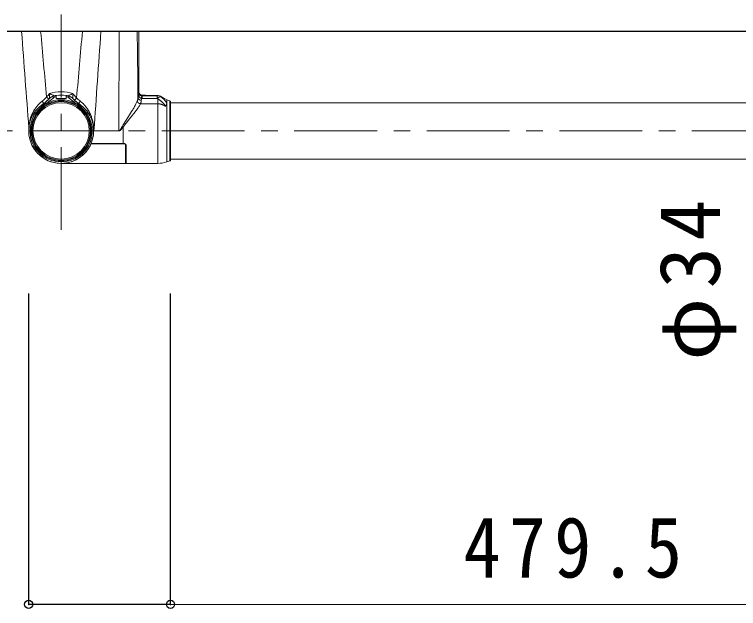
# Model space of a CAD drawing. Units: millimetres at full size, sheet at 1:10; details may follow other scales. Extents: x -2205 to 1685, y -1471 to 1259.
# Drawn here: x -1394.7 to -957.7, y 286 to 644.4 of the extents above; entities that cross this region are included whole.
import ezdxf

# ---------------------------------------------------------------- set-up
doc = ezdxf.new("R2010")
doc.units = ezdxf.units.MM
doc.header["$LTSCALE"] = 10
doc.header["$PDMODE"] = 32
doc.header["$PDSIZE"] = 5
doc.linetypes.add('CHAIN1', pattern=[8, 5, -1, 1, -1])
doc.layers.add('0-0_0', color=7, linetype='Continuous', lineweight=18)
doc.layers.add('1-0', color=4, linetype='Continuous', lineweight=18)
doc.layers.add('1-1', color=3, linetype='Continuous')
doc.layers.add('1-A', color=3, linetype='Continuous')
doc.styles.add('ＭＳ ゴシック', font='')
doc.styles.get('ＭＳ ゴシック').set_extended_font_data('MS Gothic')

msp = doc.modelspace()

# ---------------------------------------------------------------- linework, layer by layer
at = {"layer": '0-0_0'}
msp.add_line((-1300.54, 288.54), (-821.04, 288.54), dxfattribs=at)
at = {"layer": '1-0', "color": 1, "linetype": 'CHAIN1'}
for p, q in [((-1366.53, 644.44), (-1366.53, 513.41)), ((-695.83, 574.22), (-1425.65, 574.22))]:
    msp.add_line(p, q, dxfattribs=at)
at = {"layer": '1-0'}
for p, q in [((-1390.39, 634.24), (-1378.9, 634.24)), ((-1378.9, 634.24), (-1353.71, 634.24)), ((-1353.71, 634.24), (-1342.52, 634.24)), ((-1342.52, 634.24), (-1338.77, 634.24)), ((-1338.77, 634.24), (-1331.61, 634.24)), ((-1331.61, 634.24), (-1331.62, 574.28)), ((-1331.61, 634.24), (-1320.64, 634.24)), ((-1320.64, 634.24), (-1319.59, 634.24)), ((-1319.59, 597.83), (-1319.59, 634.24)), ((-1370.69, 594.62), (-1370.84, 595.39)), ((-1369.53, 595.62), (-1369.53, 594.82)), ((-1369.53, 594.82), (-1369.53, 593.83)), ((-1363.53, 595.62), (-1363.53, 594.82)), ((-1363.53, 594.82), (-1363.53, 593.83)), ((-1362.38, 594.62), (-1362.22, 595.39)), ((-1317.59, 595.83), (-1317.73, 595.39)), ((-1308.68, 595.39), (-1317.73, 595.39)), ((-1317.59, 595.83), (-1317.04, 595.83)), ((-1308.68, 595.62), (-1314.04, 595.62)), ((-1308.68, 595.62), (-1308.68, 595.39)), ((-1308.68, 593.84), (-1308.68, 595.39)), ((-1305.98, 594.82), (-1304.45, 593.83)), ((-1305.98, 594.82), (-1305.98, 594.62)), ((-1373.56, 593.84), (-1373.83, 593.55)), ((-1369.53, 593.83), (-1363.53, 593.83)), ((-1359.5, 593.84), (-1359.23, 593.55)), ((-1308.23, 590.57), (-1308.23, 574.22)), ((-1302.77, 592.98), (-1304.09, 593.83)), ((-1302.77, 592.98), (-1302.77, 591.96)), ((-1300.88, 592.38), (-1302.77, 592.98)), ((-1302.77, 591.96), (-1302.77, 590.82)), ((-1302.77, 590.82), (-1302.77, 588.58)), ((-1300.88, 592.38), (-1300.88, 556.05)), ((-1300.54, 591.9), (-1300.54, 556.53)), ((-821.04, 591.22), (-1300.54, 591.22)), ((-1346.75, 574.15), (-1331.62, 574.15)), ((-1346.74, 574.28), (-1331.62, 574.28)), ((-1331.62, 574.28), (-1331.62, 574.15)), ((-1329.15, 574.22), (-1329.15, 576.46)), ((-1329.15, 566.55), (-1329.15, 574.22)), ((-1308.23, 574.22), (-1308.23, 554.6)), ((-1348.54, 566.4), (-1342.86, 566.4)), ((-1342.86, 566.4), (-1329.15, 566.4)), ((-1329.15, 566.55), (-1328.36, 566.55)), ((-1328.54, 566.4), (-1329.15, 566.4)), ((-1328.54, 566.4), (-1328.36, 566.4)), ((-1328.36, 566.55), (-1328.36, 566.4)), ((-1327.74, 565.6), (-1327.74, 554.6)), ((-1327.59, 554.85), (-1327.59, 565.62)), ((-1327.34, 554.6), (-1327.34, 565.51)), ((-1327.59, 557.41), (-1327.74, 557.41)), ((-1300.88, 556.05), (-1302.77, 555.45)), ((-821.04, 557.22), (-1300.54, 557.22)), ((-1366.53, 554.6), (-1329.15, 554.6)), ((-1329.15, 554.6), (-1327.74, 554.6)), ((-1327.34, 554.6), (-1308.23, 554.6))]:
    msp.add_line(p, q, dxfattribs=at)
for points in [[(-1375.34, 594.63), (-1375.09, 594.37), (-1374.84, 594.11), (-1374.63, 593.88), (-1374.44, 593.67), (-1374.3, 593.5), (-1374.2, 593.36), (-1374.15, 593.27), (-1374.14, 593.22)], [(-1370.85, 595.39), (-1370.85, 595.4), (-1370.85, 595.4), (-1370.85, 595.4), (-1370.85, 595.41), (-1370.86, 595.42), (-1370.88, 595.43), (-1370.92, 595.46), (-1370.95, 595.48), (-1371.01, 595.51), (-1371.11, 595.57), (-1371.23, 595.62), (-1371.35, 595.68), (-1371.61, 595.8), (-1372.01, 595.98), (-1372.56, 596.21), (-1373.25, 596.5), (-1373.53, 596.61), (-1373.61, 596.65), (-1373.66, 596.67)], [(-1373.55, 593.85), (-1373.55, 593.86), (-1373.54, 593.87), (-1373.54, 593.89), (-1373.53, 593.96), (-1373.53, 593.99), (-1373.53, 594.05), (-1373.53, 594.27), (-1373.53, 594.5), (-1373.55, 594.88), (-1373.57, 595.27), (-1373.6, 595.82), (-1373.63, 596.24), (-1373.65, 596.52), (-1373.66, 596.67)], [(-1373.56, 593.84), (-1373.01, 594.29), (-1372.33, 594.57), (-1371.55, 594.69), (-1370.69, 594.62)], [(-1362.38, 594.62), (-1361.52, 594.69), (-1360.73, 594.57), (-1360.05, 594.29), (-1359.5, 593.84)], [(-1362.21, 595.39), (-1362.21, 595.4), (-1362.21, 595.4), (-1362.21, 595.4), (-1362.21, 595.41), (-1362.2, 595.42), (-1362.18, 595.43), (-1362.14, 595.46), (-1362.12, 595.48), (-1362.06, 595.51), (-1361.95, 595.57), (-1361.84, 595.62), (-1361.72, 595.68), (-1361.46, 595.8), (-1361.05, 595.98), (-1360.5, 596.21), (-1359.81, 596.5), (-1359.67, 596.56), (-1359.54, 596.61), (-1359.45, 596.65), (-1359.4, 596.67)], [(-1359.51, 593.85), (-1359.52, 593.86), (-1359.52, 593.87), (-1359.52, 593.89), (-1359.53, 593.96), (-1359.53, 593.99), (-1359.53, 594.05), (-1359.53, 594.27), (-1359.53, 594.5), (-1359.52, 594.88), (-1359.5, 595.27), (-1359.46, 595.82), (-1359.42, 596.38), (-1359.41, 596.52), (-1359.41, 596.62), (-1359.4, 596.67)], [(-1317.82, 595.39), (-1317.94, 595.4), (-1318.07, 595.42), (-1318.18, 595.44), (-1318.3, 595.46), (-1318.4, 595.48), (-1318.49, 595.51), (-1318.58, 595.54), (-1318.66, 595.57), (-1318.74, 595.59), (-1318.81, 595.62), (-1318.94, 595.68), (-1319.06, 595.74), (-1319.16, 595.8), (-1319.26, 595.86), (-1319.34, 595.92), (-1319.42, 595.98), (-1319.49, 596.04), (-1319.56, 596.1), (-1319.62, 596.15), (-1319.67, 596.21), (-1319.72, 596.27), (-1319.76, 596.33), (-1319.8, 596.39), (-1319.83, 596.44), (-1319.86, 596.5), (-1319.88, 596.56), (-1319.9, 596.61), (-1319.91, 596.67)], [(-1318.04, 593.85), (-1318.12, 593.86), (-1318.21, 593.87), (-1318.29, 593.89), (-1318.37, 593.91), (-1318.44, 593.93), (-1318.51, 593.96), (-1318.61, 594), (-1318.7, 594.05), (-1318.79, 594.1), (-1318.87, 594.15), (-1318.94, 594.21), (-1319, 594.27), (-1319.07, 594.32), (-1319.13, 594.38), (-1319.18, 594.44), (-1319.23, 594.5), (-1319.28, 594.56), (-1319.33, 594.62), (-1319.37, 594.69), (-1319.41, 594.75), (-1319.45, 594.81), (-1319.49, 594.88), (-1319.56, 595.01), (-1319.62, 595.14), (-1319.67, 595.27), (-1319.72, 595.4), (-1319.76, 595.54), (-1319.8, 595.68), (-1319.83, 595.82), (-1319.85, 595.95), (-1319.87, 596.1), (-1319.89, 596.24), (-1319.9, 596.38), (-1319.91, 596.52), (-1319.91, 596.67)], [(-1318.04, 593.85), (-1317.96, 594.55), (-1317.89, 595.08), (-1317.82, 595.39)], [(-1308.68, 593.84), (-1317.73, 593.84), (-1317.73, 595.39)], [(-1308.68, 595.39), (-1307.73, 595.31), (-1306.82, 595.04), (-1305.98, 594.62)], [(-1308.68, 593.84), (-1307.93, 594.29), (-1307.21, 594.57), (-1306.55, 594.69), (-1305.98, 594.62)], [(-1305.98, 594.82), (-1304.45, 593.83), (-1304.09, 593.83)], [(-1380.45, 589.9), (-1380.22, 590.14), (-1379.98, 590.39), (-1379.74, 590.63), (-1379.49, 590.87), (-1379.24, 591.11), (-1378.97, 591.35), (-1378.7, 591.58), (-1378.43, 591.81), (-1378.14, 592.04), (-1377.85, 592.26)], [(-1378.34, 589.1), (-1378.2, 589.23), (-1378.07, 589.35), (-1377.8, 589.61), (-1377.54, 589.87), (-1377.02, 590.39), (-1376.23, 591.16), (-1375.44, 591.93), (-1374.91, 592.45), (-1374.64, 592.72), (-1374.37, 592.99), (-1374.1, 593.26), (-1373.83, 593.55)], [(-1375.27, 590.82), (-1375.58, 590.66), (-1375.88, 590.49), (-1376.18, 590.33), (-1376.48, 590.16), (-1377.05, 589.84), (-1377.6, 589.52), (-1377.86, 589.37), (-1378.1, 589.23), (-1378.34, 589.1)], [(-1377.85, 592.26), (-1377.66, 591.92), (-1377.5, 591.6), (-1377.38, 591.29), (-1377.31, 591.03), (-1377.28, 590.82), (-1377.3, 590.66), (-1377.36, 590.57)], [(-1375.27, 590.82), (-1374.4, 591.53), (-1373.5, 592.26), (-1373.04, 592.63), (-1372.57, 593.01), (-1372.1, 593.41), (-1371.62, 593.81), (-1371.37, 594.02), (-1371.13, 594.23)], [(-1361.94, 594.23), (-1361.5, 593.85), (-1361.06, 593.48), (-1360.63, 593.13), (-1360.21, 592.78), (-1359.38, 592.11), (-1358.57, 591.46), (-1357.79, 590.82)], [(-1359.23, 593.55), (-1358.98, 593.28), (-1358.72, 593.02), (-1358.47, 592.76), (-1358.21, 592.51), (-1357.71, 592.02), (-1356.96, 591.29), (-1356.22, 590.56), (-1355.73, 590.07), (-1355.48, 589.82), (-1355.23, 589.58), (-1354.98, 589.34), (-1354.85, 589.22), (-1354.72, 589.1)], [(-1358.35, 592.66), (-1358.34, 592.71), (-1358.3, 592.8), (-1358.2, 592.95), (-1358.07, 593.13), (-1357.9, 593.34), (-1357.69, 593.59), (-1357.46, 593.85), (-1357.21, 594.12)], [(-1357.79, 590.82), (-1357.45, 590.64), (-1357.12, 590.46), (-1356.79, 590.28), (-1356.47, 590.1), (-1355.85, 589.74), (-1355.26, 589.4), (-1354.98, 589.25), (-1354.72, 589.1)], [(-1355.7, 590.57), (-1355.76, 590.65), (-1355.77, 590.81), (-1355.73, 591.02), (-1355.64, 591.28), (-1355.52, 591.59), (-1355.35, 591.91), (-1355.15, 592.26)], [(-1352.64, 589.98), (-1352.86, 590.22), (-1353.09, 590.45), (-1353.33, 590.69), (-1353.57, 590.92), (-1353.82, 591.15), (-1354.07, 591.38), (-1354.33, 591.6), (-1354.6, 591.82), (-1354.87, 592.04), (-1355.15, 592.26)], [(-1346.98, 576.82), (-1347.03, 577.37), (-1347.1, 577.93), (-1347.19, 578.48), (-1347.28, 579.03), (-1347.39, 579.57), (-1347.51, 580.12), (-1347.64, 580.66), (-1347.79, 581.2), (-1347.95, 581.74), (-1348.12, 582.27), (-1348.31, 582.8), (-1348.41, 583.07), (-1348.51, 583.34), (-1348.62, 583.6), (-1348.73, 583.87), (-1348.84, 584.13), (-1348.96, 584.39), (-1349.08, 584.66), (-1349.21, 584.92), (-1349.34, 585.18), (-1349.47, 585.44), (-1349.61, 585.7), (-1349.75, 585.96), (-1349.89, 586.22), (-1350.04, 586.48), (-1350.2, 586.74), (-1350.36, 586.99), (-1350.52, 587.25), (-1350.69, 587.5), (-1350.86, 587.76), (-1351.04, 588.01), (-1351.22, 588.26), (-1351.41, 588.51), (-1351.6, 588.76), (-1351.8, 589.01), (-1352, 589.25), (-1352.21, 589.49), (-1352.42, 589.74), (-1352.64, 589.98)], [(-1329.71, 576.82), (-1329.56, 577.1), (-1329.4, 577.37), (-1329.07, 577.93), (-1328.74, 578.48), (-1328.4, 579.03), (-1328.06, 579.57), (-1327.37, 580.66), (-1326.34, 582.27), (-1325.31, 583.87), (-1324.65, 584.92), (-1323.99, 585.96), (-1323.68, 586.48), (-1323.36, 586.99), (-1323.06, 587.5), (-1322.76, 588.01), (-1322.47, 588.51), (-1322.19, 589.01), (-1321.92, 589.49), (-1321.66, 589.98), (-1321.41, 590.45), (-1321.17, 590.92), (-1320.96, 591.38), (-1320.76, 591.82), (-1320.67, 592.04), (-1320.58, 592.26)], [(-1329.15, 576.46), (-1328.98, 576.7), (-1328.8, 576.95), (-1328.44, 577.44), (-1328.07, 577.92), (-1327.7, 578.4), (-1327.32, 578.89), (-1326.55, 579.84), (-1325.4, 581.27), (-1324.26, 582.68), (-1323.52, 583.61), (-1322.79, 584.53), (-1322.43, 584.99), (-1322.08, 585.45), (-1321.73, 585.9), (-1321.4, 586.35), (-1321.07, 586.8), (-1320.75, 587.24), (-1320.44, 587.68), (-1320.14, 588.11), (-1319.85, 588.54), (-1319.58, 588.96), (-1319.32, 589.38), (-1319.08, 589.78), (-1318.86, 590.18), (-1318.76, 590.37), (-1318.66, 590.57)], [(-1320.15, 594.12), (-1320.17, 593.95), (-1320.19, 593.79), (-1320.21, 593.62), (-1320.24, 593.46), (-1320.27, 593.3), (-1320.31, 593.14), (-1320.34, 592.99), (-1320.38, 592.84), (-1320.43, 592.69), (-1320.47, 592.54), (-1320.52, 592.4), (-1320.58, 592.26)], [(-1318.66, 590.57), (-1319.05, 590.65), (-1319.43, 590.81), (-1319.77, 591.02), (-1320.07, 591.28), (-1320.31, 591.59), (-1320.48, 591.91), (-1320.58, 592.26)], [(-1318.16, 592.66), (-1318.53, 592.71), (-1318.88, 592.8), (-1319.22, 592.95), (-1319.51, 593.13), (-1319.76, 593.34), (-1319.95, 593.59), (-1320.08, 593.85), (-1320.15, 594.12)], [(-1318.16, 592.66), (-1318.18, 592.5), (-1318.2, 592.34), (-1318.22, 592.18), (-1318.25, 592.03), (-1318.28, 591.87), (-1318.31, 591.72), (-1318.34, 591.57), (-1318.38, 591.42), (-1318.42, 591.27), (-1318.46, 591.12), (-1318.51, 590.98), (-1318.55, 590.84), (-1318.6, 590.7), (-1318.66, 590.57), (-1308.23, 590.57)], [(-1308.23, 593.55), (-1308.02, 593.41), (-1307.82, 593.28), (-1307.62, 593.15), (-1307.43, 593.02), (-1307.24, 592.89), (-1307.06, 592.76), (-1306.89, 592.64), (-1306.72, 592.51), (-1306.55, 592.39), (-1306.39, 592.26), (-1306.24, 592.14), (-1306.08, 592.02), (-1305.94, 591.9), (-1305.79, 591.77), (-1305.65, 591.65), (-1305.51, 591.53), (-1305.38, 591.41), (-1305.25, 591.29), (-1305.12, 591.17), (-1305, 591.05), (-1304.88, 590.93), (-1304.76, 590.8), (-1304.65, 590.68), (-1304.54, 590.56), (-1304.43, 590.44), (-1304.33, 590.31), (-1304.23, 590.19), (-1304.14, 590.07), (-1304.05, 589.95), (-1303.97, 589.82), (-1303.89, 589.7), (-1303.81, 589.58), (-1303.74, 589.46), (-1303.68, 589.34), (-1303.62, 589.22), (-1303.58, 589.1)], [(-1308.23, 593.55), (-1308.23, 590.57), (-1308.01, 590.56), (-1307.79, 590.55), (-1307.57, 590.53), (-1307.35, 590.51), (-1307.14, 590.48), (-1306.92, 590.44), (-1306.71, 590.4), (-1306.5, 590.36), (-1306.3, 590.3), (-1306.1, 590.25), (-1305.9, 590.19), (-1305.71, 590.12), (-1305.51, 590.05), (-1305.33, 589.98), (-1305.14, 589.9), (-1304.96, 589.82), (-1304.78, 589.74), (-1304.6, 589.66), (-1304.42, 589.57), (-1304.25, 589.48), (-1304.08, 589.39), (-1303.91, 589.3), (-1303.74, 589.2), (-1303.58, 589.1)], [(-1305.53, 594.23), (-1305.32, 594.04), (-1305.12, 593.85), (-1304.93, 593.67), (-1304.75, 593.48), (-1304.57, 593.31), (-1304.41, 593.13), (-1304.25, 592.96), (-1304.1, 592.78), (-1303.95, 592.61), (-1303.81, 592.44), (-1303.69, 592.28), (-1303.56, 592.11), (-1303.44, 591.95), (-1303.33, 591.78), (-1303.22, 591.62), (-1303.12, 591.46), (-1303.03, 591.3), (-1302.94, 591.14), (-1302.85, 590.98), (-1302.77, 590.82)], [(-1302.77, 590.82), (-1302.77, 590.73), (-1302.78, 590.64), (-1302.79, 590.55), (-1302.8, 590.46), (-1302.81, 590.37), (-1302.83, 590.28), (-1302.86, 590.19), (-1302.88, 590.1), (-1302.92, 590.01), (-1302.95, 589.92), (-1302.99, 589.83), (-1303.04, 589.74), (-1303.09, 589.65), (-1303.14, 589.57), (-1303.2, 589.48), (-1303.26, 589.4), (-1303.33, 589.32), (-1303.41, 589.25), (-1303.49, 589.17), (-1303.58, 589.1)], [(-1385.74, 578.9), (-1385.64, 579.42), (-1385.53, 579.94), (-1385.41, 580.47), (-1385.34, 580.74), (-1385.27, 581), (-1385.2, 581.27), (-1385.12, 581.53), (-1385.04, 581.8), (-1384.95, 582.06), (-1384.86, 582.33), (-1384.77, 582.59), (-1384.67, 582.86), (-1384.58, 583.13), (-1384.47, 583.39), (-1384.36, 583.66), (-1384.25, 583.93), (-1384.14, 584.19), (-1384.02, 584.46), (-1383.9, 584.72), (-1383.77, 584.99), (-1383.64, 585.25), (-1383.5, 585.52), (-1383.36, 585.78), (-1383.22, 586.04), (-1383.07, 586.3), (-1382.91, 586.57), (-1382.76, 586.83), (-1382.59, 587.09), (-1382.42, 587.35), (-1382.25, 587.61), (-1382.07, 587.87), (-1381.89, 588.13), (-1381.7, 588.38), (-1381.5, 588.64), (-1381.31, 588.89), (-1381.1, 589.15), (-1380.89, 589.4), (-1380.67, 589.65), (-1380.45, 589.9)], [(-1302.77, 588.58), (-1302.77, 574.22), (-1302.77, 555.45)], [(-1346.79, 574.22), (-1346.8, 574.26), (-1346.8, 574.29), (-1346.82, 574.35), (-1346.83, 574.43), (-1346.84, 574.52), (-1346.86, 574.7), (-1346.88, 574.91), (-1346.93, 575.33), (-1347, 576), (-1347.05, 576.46)], [(-1346.74, 574.28), (-1346.75, 574.28), (-1346.75, 574.29), (-1346.76, 574.3), (-1346.76, 574.31), (-1346.77, 574.34), (-1346.77, 574.35), (-1346.78, 574.41), (-1346.79, 574.44), (-1346.8, 574.51), (-1346.81, 574.72), (-1346.83, 574.96), (-1346.87, 575.46), (-1346.91, 575.99), (-1346.95, 576.54), (-1346.98, 576.82)], [(-1346.75, 574.15), (-1346.75, 574.15), (-1346.76, 574.16), (-1346.77, 574.16), (-1346.77, 574.17), (-1346.78, 574.2), (-1346.79, 574.22)], [(-1331.38, 574.35), (-1331.34, 574.38), (-1331.31, 574.4), (-1331.27, 574.43), (-1331.24, 574.46), (-1331.18, 574.51), (-1331.13, 574.56), (-1331.08, 574.62), (-1331.04, 574.67), (-1330.99, 574.72), (-1330.9, 574.84), (-1330.82, 574.96), (-1330.73, 575.08), (-1330.65, 575.2), (-1330.57, 575.33), (-1330.49, 575.46), (-1330.33, 575.73), (-1330.17, 575.99), (-1330.02, 576.27), (-1329.86, 576.54), (-1329.71, 576.82)], [(-1331.31, 574.22), (-1331.23, 574.25), (-1331.15, 574.3), (-1331.07, 574.35), (-1331.02, 574.39), (-1330.96, 574.43), (-1330.85, 574.52), (-1330.75, 574.61), (-1330.64, 574.7), (-1330.54, 574.8), (-1330.44, 574.91), (-1330.35, 575.01), (-1330.25, 575.12), (-1330.06, 575.33), (-1329.88, 575.55), (-1329.69, 575.77), (-1329.51, 576), (-1329.33, 576.23), (-1329.15, 576.46)], [(-1348.48, 566.55), (-1329.15, 566.55), (-1329.15, 566.4)], [(-1327.34, 565.51), (-1327.39, 565.51), (-1327.44, 565.51), (-1327.48, 565.52), (-1327.52, 565.54), (-1327.55, 565.55), (-1327.57, 565.57), (-1327.59, 565.59), (-1327.59, 565.62)]]:
    msp.add_lwpolyline(points, dxfattribs=at)
for radius in [18.16, 17.69, 17]:
    msp.add_circle((-1366.53, 574.22), radius, dxfattribs=at)
for centre, radius, start, end in [((113819.98, 9171.39), 115526.24, 184.2379, 184.26688), ((93054.13, 9099.79), 94811.73, 185.12265, 185.14669), ((24882.32, -1675.77), 26337.53, 174.96825, 175.05586), ((123575, -8184.77), 125228.45, 175.9617, 175.98919), ((-10793.89, 496.33), 9474.24, 0.59137, 0.83401), ((-1387.43, 604.93), 15.88, 307.0743, 319.5326), ((-1388.27, 607), 17.89, 316.2509, 324.7355), ((-1366.53, 575.35), 22.48, 71.5138, 108.4862), ((-1369.85, 590.49), 5, 101.5101, 137.9542), ((-1369.86, 590.52), 4.98, 101.5188, 137.8137), ((-1393.44, 619.89), 34, 311.0172, 312.0067), ((-1370.85, 595.4), 0.003, 203.6778, 331.9326), ((-1366.53, 574.22), 21.61, 97.9789, 101.5102), ((-1366.53, 574.22), 20.82, 98.2839, 101.5102), ((-1366.53, 574.22), 21.61, 82.0211, 97.9789), ((-1366.53, 574.22), 21.61, 78.4899, 82.0211), ((-1366.53, 574.22), 20.82, 78.4899, 81.7161), ((-1339.64, 619.86), 33.97, 227.9911, 228.9817), ((-1362.22, 595.4), 0.003, 208.0543, 330.3338), ((-1363.21, 590.52), 4.98, 42.0274, 78.4811), ((-1363.22, 590.49), 5, 42.0448, 78.4898), ((-1344.81, 606.98), 17.87, 215.2591, 226.0542), ((-1363.62, 599.32), 43.78, 353.1748, 356.5259), ((-1223.2, 570.24), 100.26, 164.0264, 164.7147), ((-1317.59, 597.83), 2, 180, 270), ((-1317.77, 596.31), 0.915, 266.6939, 272.3287), ((-1314.02, 617.43), 21.81, 262.0509, 269.9586), ((-1308.68, 590.66), 4.96, 57.0423, 89.9819), ((-1319.94, 578.08), 21.64, 48.2549, 49.8272), ((-1366.53, 574.22), 19.61, 123.5286, 56.4713), ((-1366.53, 574.21), 18.77, 117.7565, 130.0337), ((-1369.51, 584.28), 10.05, 141.3385, 151.3645), ((-1388.41, 607.24), 20, 303.5286, 316.8106), ((-1366.53, 574.22), 18.77, 62.2456, 117.7545), ((-1344.65, 607.24), 20, 223.1895, 236.4713), ((-1366.54, 574.21), 18.77, 49.9657, 62.2436), ((-1345.65, 604.84), 15.77, 222.843, 232.9477), ((-1363.55, 584.29), 10.05, 28.6357, 38.6615), ((-1360.54, 597.48), 42.65, 353.5152, 355.1207), ((-1317.73, 600.83), 6.99, 267.4353, 270.0029), ((-1322.65, 572.02), 25.91, 56.1806, 57.3656), ((-1301.04, 591.9), 0.5, 0, 72.3437), ((-1366.53, 574.22), 18.77, 130.038, 49.9619), ((-1368.58, 575.82), 17.44, 169.8037, 177.5399), ((-1386.72, 578.55), 1.04, 348.4115, 19.7194), ((-1346.42, 576.52), 0.633, 151.7904, 185.5432), ((-1344.73, 574.14), 2.02, 176.064, 179.8137), ((-1331.63, 574.75), 0.465, 271.3269, 302.1626), ((-1331.63, 574.95), 0.798, 270.6682, 293.2814), ((-1318.51, 593.58), 20.16, 236.2641, 238.1567), ((-1366.53, 574.22), 19.61, 206.0587, 336.5155), ((-1328.54, 565.6), 0.8, 360, 90), ((-1328.39, 565.51), 1.04, 359.5976, 88.3825), ((-1328.38, 565.62), 0.785, 0, 88.6486), ((-1308.23, 572.6), 18, 270, 287.6563), ((-1301.04, 556.53), 0.5, 287.6563, 0), ((-1327.34, 554.85), 0.25, 181.8, 268.2)]:
    msp.add_arc(centre, radius, start, end, dxfattribs=at)
at = {"layer": '1-1'}
msp.add_line((-502.17, 634.24), (-1538.34, 634.24), dxfattribs=at)
at = {"layer": '1-A', "color": 7}
for p, q in [((-1386.14, 288.54), (-1386.14, 476.18)), ((-1300.54, 288.54), (-1300.54, 476.18)), ((-1300.54, 288.54), (-1386.14, 288.54))]:
    msp.add_line(p, q, dxfattribs=at)
at = {"layer": '1-A'}
for p in [(-1386.14, 288.54), (-1300.54, 288.54)]:
    msp.add_point(p, dxfattribs=at)

# ---------------------------------------------------------------- texts
at = {"layer": '0-0_0', "color": 3, "insert": (-1123.75, 304.14), "char_height": 36.66, "attachment_point": 7, "style": 'ＭＳ ゴシック'}
msp.add_mtext('\\T1.22;\\W0.9;479.5', dxfattribs=at)
at = {"layer": '1-A', "insert": (-958.95, 435.63), "char_height": 36.66, "attachment_point": 7, "rotation": 90, "style": 'ＭＳ ゴシック'}
msp.add_mtext('\\T1.15;φ34', dxfattribs=at)

doc.saveas('drawing.dxf')
